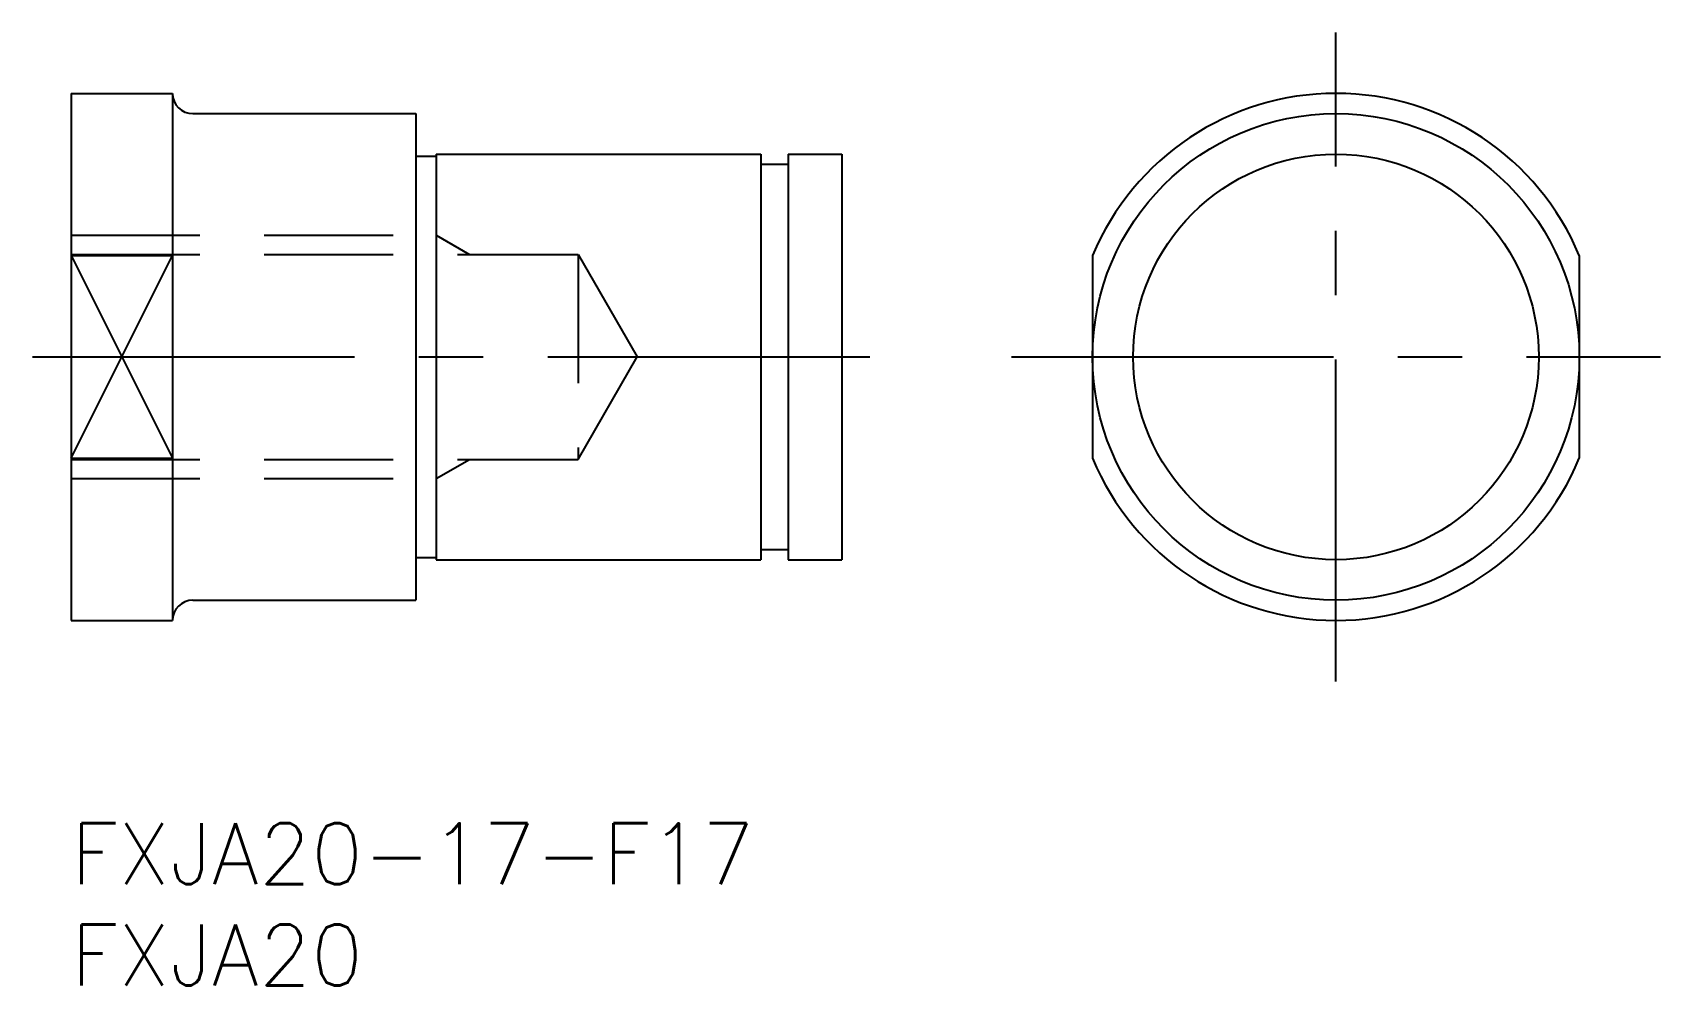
# Model space of a CAD drawing. Extents: x -1.9 to 78.4, y -8 to 39.
import ezdxf

# ---------------------------------------------------------------- set-up
doc = ezdxf.new("R2010")
doc.units = 0
doc.header["$LTSCALE"] = 0.5
doc.linetypes.add('CENTER', pattern=[50.8, 31.75, -6.35, 6.35, -6.35])
doc.linetypes.add('DASHED', pattern=[19.05, 12.7, -6.35])
for name, color, linetype in [('MSM_CENTER', 1, 'CENTER'), ('MSM_CONTINUOUS', 7, 'CONTINUOUS'), ('MSM_DASHED', 4, 'DASHED'), ('MSM_NARROW', 5, 'CONTINUOUS'), ('MSM_PART_NUMBER', 7, 'CONTINUOUS')]:
    doc.layers.add(name, color=color, linetype=linetype)
doc.styles.get("Standard").update_dxf_attribs({"font": 'txt.shx', "height": 3, "bigfont": 'bigfont.shx'})

# ---------------------------------------------------------------- blocks, each defined once
blk = doc.blocks.new('*U8')
at = {"layer": 'MSM_PART_NUMBER'}
blk.add_text('FXJA20-17-F17', height=3, dxfattribs=at).set_placement((0, -3))
blk = doc.blocks.new('*U9')
at = {"layer": 'MSM_PART_NUMBER'}
blk.add_text('FXJA20', height=3, dxfattribs=at).set_placement((0, -8))

msp = doc.modelspace()

# ---------------------------------------------------------------- linework, layer by layer
at = {"layer": 'MSM_CENTER'}
for p, q in [((62.363, 7), (62.363, 39)), ((-1.9, 23), (39.9, 23)), ((46.363, 23), (78.363, 23))]:
    msp.add_line(p, q, dxfattribs=at)
at = {"layer": 'MSM_CONTINUOUS'}
for p, q in [((0, 36), (0, 10)), ((0, 36), (5, 36)), ((5, 36), (5, 10)), ((6, 35), (17, 35)), ((17, 35), (17, 11)), ((18, 33), (34, 33)), ((18, 33), (18, 13)), ((34, 33), (34, 13)), ((35.35, 33), (38, 33)), ((35.35, 33), (35.35, 13)), ((38, 33), (38, 13)), ((17, 32.9), (18, 32.9)), ((34, 32.5), (35.35, 32.5)), ((0, 28), (5, 28)), ((50.363, 28), (50.363, 18)), ((74.363, 28), (74.363, 18)), ((0, 18), (5, 18)), ((17, 13.1), (18, 13.1)), ((18, 13), (34, 13)), ((34, 13.5), (35.35, 13.5)), ((35.35, 13), (38, 13)), ((6, 11), (17, 11)), ((0, 10), (5, 10))]:
    msp.add_line(p, q, dxfattribs=at)
for radius in [12, 10]:
    msp.add_circle((62.363, 23), radius, dxfattribs=at)
for centre, radius, start, end in [((6, 36), 1, 180, 270), ((62.363, 23), 13, 22.61986, 157.38014), ((62.363, 23), 13, 202.61986, 337.38014), ((6, 10), 1, 90, 180)]:
    msp.add_arc(centre, radius, start, end, dxfattribs=at)
at = {"layer": 'MSM_DASHED'}
for p, q in [((0, 29), (18, 29)), ((18, 29), (19.64, 28.053)), ((0, 28.053), (25, 28.053)), ((25, 28.053), (27.917, 23)), ((25, 28.053), (25, 17.947)), ((25, 17.947), (27.917, 23)), ((0, 17.947), (25, 17.947)), ((18, 17), (19.64, 17.947)), ((0, 17), (18, 17))]:
    msp.add_line(p, q, dxfattribs=at)
at = {"layer": 'MSM_NARROW'}
for p, q in [((0, 18), (5, 28)), ((0, 28), (5, 18))]:
    msp.add_line(p, q, dxfattribs=at)

# ---------------------------------------------------------------- block references
at = {"layer": 'MSM_CONTINUOUS'}
for name in ['*U8', '*U9']:
    msp.add_blockref(name, (0, 0), dxfattribs=at)

doc.saveas('drawing.dxf')
